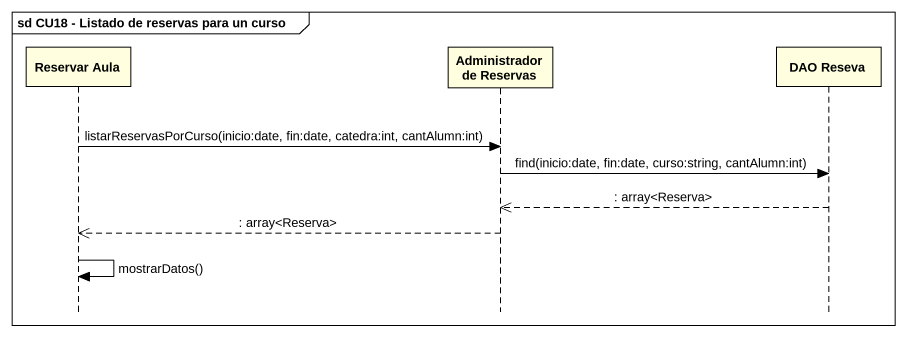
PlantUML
@startuml
mainframe sd CU18 - Listado de reservas para un curso
hide footbox
participant "Reservar Aula" as Reservar_Aula #FFFFE0
participant "Administrador de Reservas" as Administrador_de_Reservas #FFFFE0
participant "DAO Reseva" as DAO_Reseva #FFFFE0

Reservar_Aula -> Administrador_de_Reservas : listarReservasPorCurso(inicio:date, fin:date, catedra:int, cantAlumn:int)
Administrador_de_Reservas -> DAO_Reseva : find(inicio:date, fin:date, curso:string, cantAlumn:int)
DAO_Reseva -->> Administrador_de_Reservas : : array<Reserva>
Administrador_de_Reservas -->> Reservar_Aula : : array<Reserva>
Reservar_Aula -> Reservar_Aula : mostrarDatos()
@enduml
